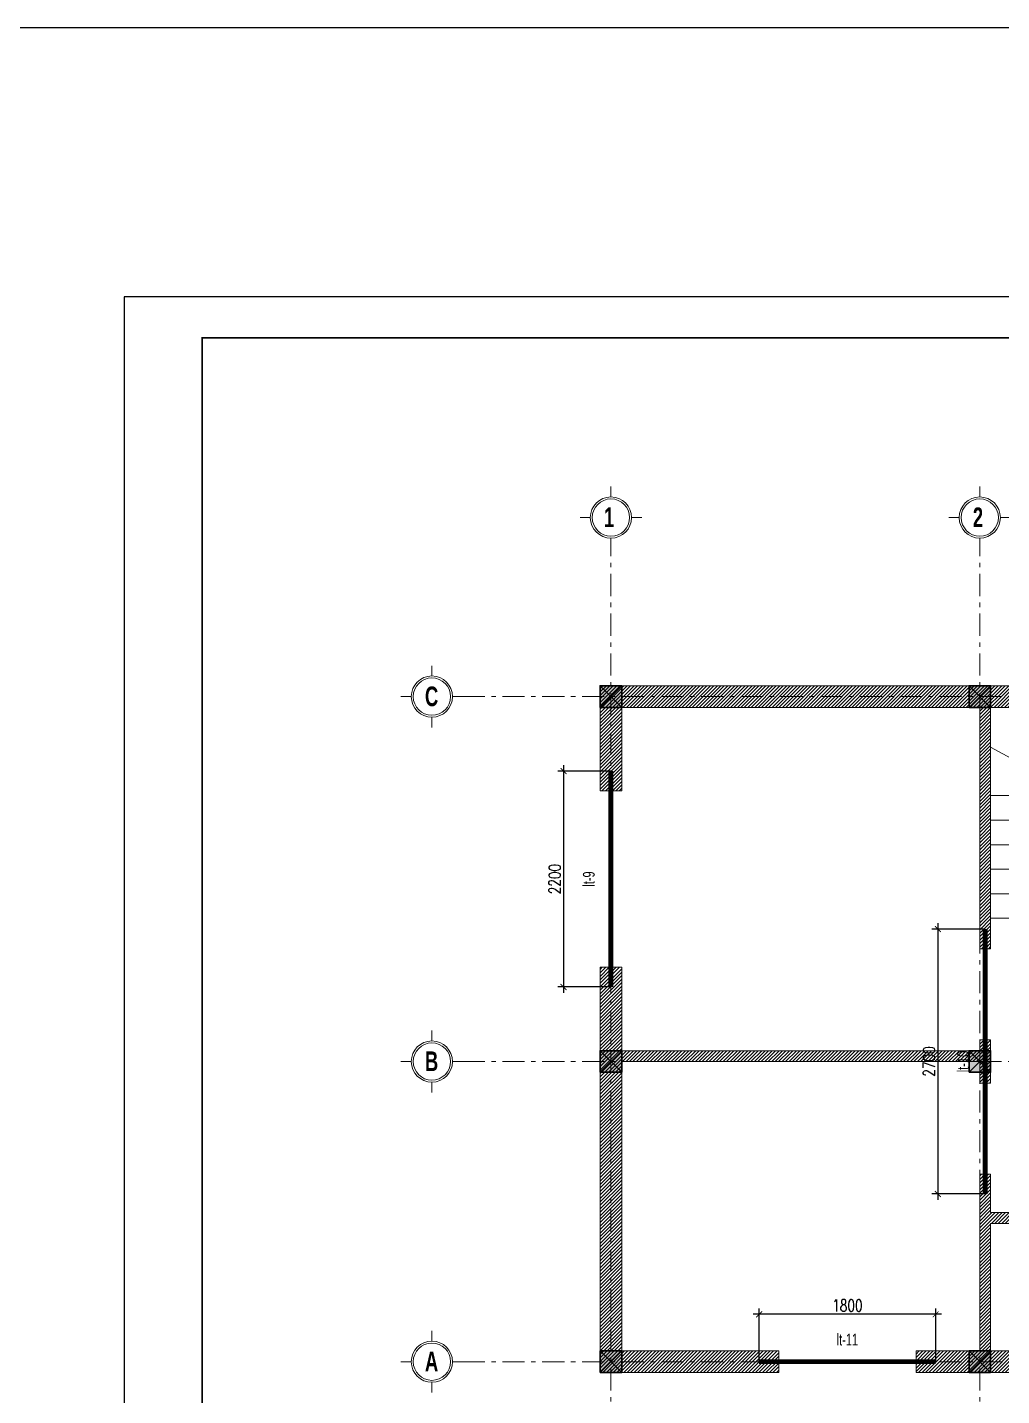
# Model space of a CAD drawing. Extents: x -1855204 to -1466800, y -1308584 to -996495.
# Drawn here: x -1817390 to -1807459, y -1283831 to -1269883 of the extents above; entities that cross this region are included whole.
import ezdxf

# ---------------------------------------------------------------- set-up
doc = ezdxf.new("R2010")
doc.units = 0
doc.header["$LTSCALE"] = 150
doc.header["$PDMODE"] = 35
doc.linetypes.add('_Tim', pattern=[9, 5, -1.5, 1, -1.5])
doc.layers.get('0').update_dxf_attribs({"lineweight": 18})
doc.layers.get('Defpoints').update_dxf_attribs({"lineweight": 18})
for name, color, linetype, lineweight in [('05.Text', 253, 'Continuous', 18), ('06.betong', 2, 'Continuous', 35), ('11.Khung bo', 32, 'Continuous', 50), ('12.Khung', 36, 'Continuous', 25), ('KCVN-THAY', 7, 'Continuous', 25), ('LS - LANH TO', 3, 'Continuous', 35), ('LS-DIM', 251, 'Continuous', 13), ('LS-THAY', 7, 'Continuous', 20), ('LS-TRUC', 108, '_Tim', 9)]:
    doc.layers.add(name, color=color, linetype=linetype, lineweight=lineweight)
doc.layers.add('DIM', color=1, linetype='Continuous')
doc.styles.add('AVANTHB', font='')
doc.styles.add('LT', font='vnromadi.shx', dxfattribs={"width": 0.7})
doc.styles.add('vnsimpli', font='vnsimli.shx', dxfattribs={"width": 0.75})
doc.styles.get('AVANTHB').set_extended_font_data('.VnAvantH', bold=True)
doc.dimstyles.new('D-KHLT', dxfattribs={"dimtxt": 150, "dimasz": 0, "dimexe": 0, "dimexo": 0, "dimgap": 0, "dimtad": 1, "dimdec": 0, "dimlfac": 0.1, "dimzin": 0, "dimdsep": 46, "dimtxsty": 'LT', "dimblk1": 'ARCHTICK', "dimblk2": 'ARCHTICK', "dimsah": 1, "dimcen": 0, "dimsd1": 1, "dimsd2": 1, "dimclrd": 256, "dimclre": 256, "dimclrt": 60, "dimadec": 0, "dimazin": 0, "dimtfac": 0.02, "dimtdec": 0, "dimtix": 1, "dimtmove": 2, "dimatfit": 3, "dimldrblk": 'ARCHTICK', "dimfxl": 100, "dimtolj": 1, "dimtzin": 0, "dimarcsym": 0})
doc.dimstyles.new('D100(120)', dxfattribs={"dimtxt": 120, "dimasz": 60, "dimexe": 60, "dimexo": 0, "dimgap": 30, "dimtad": 1, "dimdec": 0, "dimdsep": 46, "dimtxsty": 'vnsimpli', "dimblk": 'ARCHTICK', "dimcen": 0, "dimdle": 60, "dimclrd": 256, "dimclre": 256, "dimclrt": 60, "dimadec": 0, "dimazin": 0, "dimtfac": 1, "dimtdec": 0, "dimtix": 1, "dimtmove": 0, "dimatfit": 3, "dimfxl": 1, "dimarcsym": 0})

# ---------------------------------------------------------------- blocks, each defined once
blk = doc.blocks.new('*U4')
at = {"layer": 'KCVN-THAY', "color": 140}
blk.add_lwpolyline([(214871.76, 86966.68), (215381.8, 86966.68), (215381.8, 86579.68), (214871.76, 86579.68)], close=True, dxfattribs=at)
blk = doc.blocks.new('100')
at = {"layer": '11.Khung bo', "const_width": 26.7}
blk.add_lwpolyline([(1860913, -945240), (1860913, -916940), (1896063, -916940), (1896063, -945240)], close=True, dxfattribs=at)
at = {"layer": '12.Khung', "color": 1}
blk.add_lwpolyline([(1901579, -945940), (1901579, -916240), (1859580, -916240), (1859580, -945940)], close=True, dxfattribs=at)
blk = doc.blocks.new('DANHTRUC')
for p, q in [((980383, -947347), (980383, -947137)), ((979963, -947767), (979753, -947767)), ((980803, -947767), (981013, -947767)), ((980383, -948187), (980383, -948397))]:
    blk.add_line(p, q)
for radius in [420, 380]:
    blk.add_circle((980383, -947767), radius)
blk = doc.blocks.new('q51251123')
at = {"layer": '06.betong'}
for points in [[(-2087302, -1045313.8), (-2087082, -1045313.8), (-2087082, -1045093.8), (-2087302, -1045093.8)], [(-2083542, -1045313.8), (-2083322, -1045313.8), (-2083322, -1045093.8), (-2083542, -1045093.8)], [(-2087302, -1049033.8), (-2087082, -1049033.8), (-2087082, -1048813.8), (-2087302, -1048813.8)], [(-2083542, -1049033.8), (-2083322, -1049033.8), (-2083322, -1048813.8), (-2083542, -1048813.8)], [(-2087302, -1052093.8), (-2087082, -1052093.8), (-2087082, -1051873.8), (-2087302, -1051873.8)], [(-2083542, -1052093.8), (-2083322, -1052093.8), (-2083322, -1051873.8), (-2083542, -1051873.8)]]:
    blk.add_hatch(color=251, dxfattribs=at).paths.add_polyline_path(points)
at = {"layer": 'DIM'}
for points in [[(-2087302, -1045313.8), (-2087082, -1045313.8), (-2087082, -1045093.8), (-2087302, -1045093.8)], [(-2083542, -1045313.8), (-2083322, -1045313.8), (-2083322, -1045093.8), (-2083542, -1045093.8)], [(-2087302, -1049033.8), (-2087082, -1049033.8), (-2087082, -1048813.8), (-2087302, -1048813.8)], [(-2083542, -1049033.8), (-2083322, -1049033.8), (-2083322, -1048813.8), (-2083542, -1048813.8)], [(-2087302, -1052093.8), (-2087082, -1052093.8), (-2087082, -1051873.8), (-2087302, -1051873.8)], [(-2083542, -1052093.8), (-2083322, -1052093.8), (-2083322, -1051873.8), (-2083542, -1051873.8)]]:
    blk.add_lwpolyline(points, close=True, dxfattribs=at)
at = {"layer": 'LS-TRUC', "ltscale": 0.3}
for p, q in [((-2087192, -1053493.8), (-2087192, -1043693.8)), ((-2083432, -1053493.8), (-2083432, -1043693.8)), ((-2088702, -1045203.8), (-2073602, -1045203.8)), ((-2088702, -1048923.8), (-2073602, -1048923.8)), ((-2088702, -1051983.8), (-2073602, -1051983.8))]:
    blk.add_line(p, q, dxfattribs=at)
at = {"layer": '05.Text', "xscale": 0.5, "yscale": 0.5, "zscale": 0.5}
for p in [(-2577383.7, -569495.6), (-2573623.7, -569495.6), (-2579208.7, -571320.6), (-2579208.7, -575040.6), (-2579208.7, -578100.6)]:
    blk.add_blockref('DANHTRUC', p, dxfattribs=at)
at = {"layer": '05.Text', "style": 'AVANTHB', "width": 0.7}
for s, p in [('1', (-2087262.8, -1043476.5)), ('2', (-2083502.8, -1043476.5)), ('c', (-2089087.8, -1045301.5)), ('b', (-2089087.8, -1049021.5)), ('a', (-2089087.8, -1052081.5))]:
    blk.add_text(s, height=200, dxfattribs=at).set_placement(p)
blk = doc.blocks.new('_ArchTick')
at = {"layer": 'DIM', "color": 0, "const_width": 0.15}
blk.add_lwpolyline([(-0.5, -0.5), (0.5, 0.5)], dxfattribs=at)
blk = doc.blocks.new('*D2073')
at = {"layer": 'Defpoints', "color": 0, "transparency": 16777216}
for p in [(-1811441, -1277465), (-1811924, -1279665), (-1811441, -1279665)]:
    blk.add_point(p, dxfattribs=at)
at = {"layer": 'LS-DIM', "lineweight": -2, "transparency": 16777216}
for p, q in [((-1811924, -1277405), (-1811924, -1279725)), ((-1811441, -1277465), (-1811984, -1277465)), ((-1811441, -1279665), (-1811984, -1279665))]:
    blk.add_line(p, q, dxfattribs=at)
at = {"layer": 'LS-DIM', "lineweight": -2, "transparency": 16777216, "xscale": 60, "yscale": 60, "zscale": 60}
for p, rotation in [((-1811924, -1277465), 90), ((-1811924, -1279665), 270)]:
    blk.add_blockref('_ArchTick', p, dxfattribs=dict(at, rotation=rotation))
at = {"layer": 'LS-DIM', "color": 60, "transparency": 16777216, "insert": (-1812014, -1278565), "char_height": 120, "attachment_point": 5, "rotation": 90, "style": 'vnsimpli'}
blk.add_mtext('2200', dxfattribs=at)
blk = doc.blocks.new('*D2074')
at = {"layer": 'Defpoints', "color": 0, "transparency": 16777216}
for p in [(-1811441, -1277465), (-1811606, -1279665), (-1811441, -1279665)]:
    blk.add_point(p, dxfattribs=at)
at = {"layer": 'LS-DIM', "lineweight": -2, "transparency": 16777216}
for p, q in [((-1811441, -1277465), (-1811606, -1277465)), ((-1811441, -1279665), (-1811606, -1279665))]:
    blk.add_line(p, q, dxfattribs=at)
at = {"layer": 'LS-DIM', "color": 60, "transparency": 16777216, "insert": (-1811666, -1278565), "char_height": 120, "attachment_point": 5, "rotation": 90, "style": 'LT'}
blk.add_mtext('\\A1;lt-9', dxfattribs=at)
blk = doc.blocks.new('*D2081')
at = {"layer": 'Defpoints', "color": 0, "transparency": 16777216}
for p in [(-1809931, -1283002), (-1809931, -1283485), (-1808131, -1283485)]:
    blk.add_point(p, dxfattribs=at)
at = {"layer": 'LS-DIM', "lineweight": -2, "transparency": 16777216}
for p, q in [((-1808071, -1283002), (-1809991, -1283002)), ((-1809931, -1283485), (-1809931, -1282942)), ((-1808131, -1283485), (-1808131, -1282942))]:
    blk.add_line(p, q, dxfattribs=at)
at = {"layer": 'LS-DIM', "lineweight": -2, "transparency": 16777216, "xscale": 60, "yscale": 60, "zscale": 60, "rotation": 180}
blk.add_blockref('_ArchTick', (-1809931, -1283002), dxfattribs=at)
at = {"layer": 'LS-DIM', "lineweight": -2, "transparency": 16777216, "xscale": 60, "yscale": 60, "zscale": 60}
blk.add_blockref('_ArchTick', (-1808131, -1283002), dxfattribs=at)
at = {"layer": 'LS-DIM', "color": 60, "transparency": 16777216, "insert": (-1809031, -1282912), "char_height": 120, "attachment_point": 5, "style": 'vnsimpli'}
blk.add_mtext('1800', dxfattribs=at)
blk = doc.blocks.new('*D2082')
at = {"layer": 'Defpoints', "color": 0, "transparency": 16777216}
for p in [(-1809931, -1283320), (-1809931, -1283485), (-1808131, -1283485)]:
    blk.add_point(p, dxfattribs=at)
at = {"layer": 'LS-DIM', "lineweight": -2, "transparency": 16777216}
for p, q in [((-1809931, -1283485), (-1809931, -1283320)), ((-1808131, -1283485), (-1808131, -1283320))]:
    blk.add_line(p, q, dxfattribs=at)
at = {"layer": 'LS-DIM', "color": 60, "transparency": 16777216, "insert": (-1809031, -1283260), "char_height": 120, "attachment_point": 5, "style": 'LT'}
blk.add_mtext('\\A1;lt-11', dxfattribs=at)
blk = doc.blocks.new('*D2083')
at = {"layer": 'Defpoints', "color": 0, "transparency": 16777216}
for p in [(-1807626, -1279075), (-1808109, -1281775), (-1807626, -1281775)]:
    blk.add_point(p, dxfattribs=at)
at = {"layer": 'LS-DIM', "lineweight": -2, "transparency": 16777216}
for p, q in [((-1807626, -1279075), (-1808169, -1279075)), ((-1808109, -1279015), (-1808109, -1281835)), ((-1807626, -1281775), (-1808169, -1281775))]:
    blk.add_line(p, q, dxfattribs=at)
at = {"layer": 'LS-DIM', "lineweight": -2, "transparency": 16777216, "xscale": 60, "yscale": 60, "zscale": 60}
for p, rotation in [((-1808109, -1279075), 90), ((-1808109, -1281775), 270)]:
    blk.add_blockref('_ArchTick', p, dxfattribs=dict(at, rotation=rotation))
at = {"layer": 'LS-DIM', "color": 60, "transparency": 16777216, "insert": (-1808199, -1280425), "char_height": 120, "attachment_point": 5, "rotation": 90, "style": 'vnsimpli'}
blk.add_mtext('2700', dxfattribs=at)
blk = doc.blocks.new('*D2084')
at = {"layer": 'Defpoints', "color": 0, "transparency": 16777216}
for p in [(-1807626, -1279075), (-1807791, -1281775), (-1807626, -1281775)]:
    blk.add_point(p, dxfattribs=at)
at = {"layer": 'LS-DIM', "lineweight": -2, "transparency": 16777216}
for p, q in [((-1807626, -1279075), (-1807791, -1279075)), ((-1807626, -1281775), (-1807791, -1281775))]:
    blk.add_line(p, q, dxfattribs=at)
at = {"layer": 'LS-DIM', "color": 60, "transparency": 16777216, "insert": (-1807851, -1280425), "char_height": 120, "attachment_point": 5, "rotation": 90, "style": 'LT'}
blk.add_mtext('\\A1;lt-10', dxfattribs=at)
blk = doc.blocks.new('\xad3yjrtuktyl')
at = {"layer": '06.betong'}
blk.add_hatch(color=0, dxfattribs=at).paths.add_polyline_path([(-110, -110), (110, -110), (110, 110), (-110, 110)])
at = {"layer": '06.betong', "color": 0}
for p, q in [((-110, 110), (110, -110)), ((-110, -110), (110, 110))]:
    blk.add_line(p, q, dxfattribs=at)
blk.add_lwpolyline([(-110, -110), (110, -110), (110, 110), (-110, 110)], close=True, dxfattribs=at)
blk = doc.blocks.new('124214xcz')
at = {"layer": 'LS-DIM'}
h = blk.add_hatch(dxfattribs=at)
h.set_pattern_fill('ANSI31', color=256, scale=200)
h.set_pattern_definition([(45, (-2042245.842, -1112610.012), (-17.67767, 17.67767), [])])
h.paths.add_polyline_path([(-2042026, -1105830), (-2040476, -1105830), (-2038376, -1105830), (-2038376, -1108290), (-2038266, -1108290), (-2038266, -1105830), (-2037766, -1105830), (-2035466, -1105830), (-2035466, -1108290), (-2035246, -1108290), (-2035246, -1105830), (-2032186, -1105830), (-2032186, -1106080), (-2031966, -1106080), (-2031966, -1105610), (-2037766, -1105610), (-2040476, -1105610), (-2042246, -1105610), (-2042246, -1106680), (-2042026, -1106680)])
h.paths.add_polyline_path([(-2042026, -1109440), (-2038376, -1109440), (-2038376, -1109660), (-2038266, -1109660), (-2038266, -1109330), (-2038266, -1109220), (-2038376, -1109220), (-2038376, -1109330), (-2042026, -1109330), (-2042026, -1108480), (-2042246, -1108480), (-2042246, -1111250), (-2042246, -1112610), (-2040426, -1112610), (-2040426, -1112390), (-2042026, -1112390), (-2042026, -1111250)])
h.paths.add_polyline_path([(-2038376, -1112390), (-2039026, -1112390), (-2039026, -1112610), (-2037266, -1112610), (-2037266, -1112390), (-2038266, -1112390), (-2038266, -1111090), (-2036376, -1111090), (-2036376, -1110980), (-2038266, -1110980), (-2038266, -1110590), (-2038376, -1110590)])
h.paths.add_polyline_path([(-2034956, -1112610), (-2034956, -1112390), (-2035356, -1112390), (-2035356, -1110590), (-2035466, -1110590), (-2035466, -1110980), (-2035576, -1110980), (-2035576, -1111090), (-2035466, -1111090), (-2035466, -1112390), (-2036666, -1112390), (-2036666, -1112610)])
h.paths.add_polyline_path([(-2033756, -1112390), (-2033756, -1112610), (-2030246, -1112610), (-2029946, -1112610), (-2029946, -1112390), (-2030246, -1112390), (-2030246, -1111390), (-2030136, -1111390), (-2030136, -1110990), (-2030466, -1110990), (-2030466, -1112390)])
h.paths.add_polyline_path([(-2031966, -1109330), (-2031966, -1109080), (-2032186, -1109080), (-2032186, -1109330), (-2035246, -1109330), (-2035246, -1109220), (-2035466, -1109220), (-2035466, -1109330), (-2035466, -1109660), (-2035356, -1109660), (-2035356, -1109440), (-2032186, -1109440), (-2032186, -1109550), (-2030466, -1109550), (-2030246, -1109550), (-2030246, -1109330), (-2031246, -1109330)])
for p, q in [((-2040476, -1105830), (-2042026, -1105830)), ((-2042026, -1105830), (-2042026, -1106680)), ((-2038376, -1105830), (-2040476, -1105830)), ((-2038376, -1108290), (-2038376, -1105830)), ((-2037766, -1105830), (-2038266, -1105830)), ((-2038266, -1108290), (-2038266, -1105830)), ((-2037366, -1106730), (-2038266, -1106235)), ((-2042026, -1106680), (-2042246, -1106680)), ((-2037366, -1106730), (-2038266, -1106730)), ((-2037366, -1106980), (-2038266, -1106980)), ((-2037366, -1107230), (-2038266, -1107230)), ((-2037366, -1107480), (-2038266, -1107480)), ((-2037366, -1107730), (-2038266, -1107730)), ((-2037366, -1107730), (-2038266, -1107730)), ((-2037366, -1107980), (-2038266, -1107980)), ((-2038376, -1108290), (-2038266, -1108290)), ((-2042026, -1108480), (-2042246, -1108480)), ((-2042026, -1108480), (-2042026, -1109330)), ((-2038376, -1109220), (-2038266, -1109220)), ((-2042026, -1109330), (-2038376, -1109330)), ((-2038266, -1109330), (-2038266, -1109660)), ((-2042026, -1109440), (-2042026, -1111250)), ((-2042026, -1109440), (-2038376, -1109440)), ((-2038376, -1109440), (-2038376, -1109660)), ((-2038266, -1109660), (-2038376, -1109660)), ((-2038376, -1110590), (-2038376, -1112390)), ((-2038266, -1110590), (-2038376, -1110590)), ((-2038266, -1110590), (-2038266, -1110980)), ((-2038266, -1110980), (-2036376, -1110980)), ((-2038266, -1111090), (-2038266, -1112390)), ((-2038266, -1111090), (-2036376, -1111090)), ((-2042026, -1111250), (-2042026, -1112390)), ((-2042026, -1112390), (-2040426, -1112390)), ((-2040426, -1112390), (-2040426, -1112610)), ((-2039026, -1112390), (-2038376, -1112390)), ((-2039026, -1112390), (-2039026, -1112610)), ((-2038266, -1112390), (-2037266, -1112390))]:
    blk.add_line(p, q, dxfattribs=at)
for points in [[(-2040476, -1105610), (-2042246, -1105610), (-2042246, -1106680)], [(-2037766, -1105610), (-2040476, -1105610)], [(-2042246, -1108480), (-2042246, -1111250)], [(-2038376, -1109330), (-2038376, -1109220), (-2038266, -1109220), (-2038266, -1109330)], [(-2042246, -1111250), (-2042246, -1112610), (-2040426, -1112610)], [(-2039026, -1112610), (-2037266, -1112610)]]:
    blk.add_lwpolyline(points, dxfattribs=at)
for p in [(-2042136, -1105720), (-2038376, -1105720), (-2042136, -1109440), (-2038376, -1109440), (-2042136, -1112500), (-2038376, -1112500)]:
    blk.add_blockref('\xad3yjrtuktyl', p, dxfattribs=at)

msp = doc.modelspace()

# ---------------------------------------------------------------- linework, layer by layer
at = {"layer": 'LS - LANH TO', "linetype": 'Continuous', "const_width": 50}
for points in [[(-1811441.3, -1279664.7), (-1811441.3, -1277464.7)], [(-1807626.3, -1281774.7), (-1807626.3, -1279074.7)], [(-1809931.3, -1283484.7), (-1808131.3, -1283484.7)]]:
    msp.add_lwpolyline(points, dxfattribs=at)
at = {"layer": 'LS-THAY', "color": 140}
for points in [[(-1855203.4, -1231183.1), (-1466800.3, -1231182.6), (-1466800.3, -1269883.3), (-1855203.4, -1269883.3)], [(-1855203.1, -1269883.3), (-1466800.1, -1269882.8), (-1466800.1, -1308583.6), (-1855203.1, -1308583.6)]]:
    msp.add_lwpolyline(points, close=True, dxfattribs=at)

# ---------------------------------------------------------------- block references
at = {"layer": '05.Text', "xscale": 0.5948727274080738, "yscale": 0.5948727274080738, "zscale": 0.5948727274080738}
msp.add_blockref('100', (-2922615.1, -727585.3), dxfattribs=at)
at = {"layer": '05.Text'}
msp.add_blockref('124214xcz', (230694.5, -170984.7), dxfattribs=at)
at = {"layer": 'Defpoints', "xscale": 60, "yscale": 60, "zscale": 60}
msp.add_blockref('*U4', (-14711282.3, -6487884), dxfattribs=at)
at = {"layer": 'LS-DIM'}
msp.add_blockref('q51251123', (275750.7, -231500.9), dxfattribs=at)

# ---------------------------------------------------------------- dimensions: what is measured, and where the dimension line sits
for base, p1, p2, picture, middle in [((-1811924.3, -1279664.7), (-1811441.3, -1277464.7), (-1811441.3, -1279664.7), '*D2073', (-1812014.3, -1278564.7)), ((-1808109.3, -1281774.7), (-1807626.3, -1279074.7), (-1807626.3, -1281774.7), '*D2083', (-1808199.3, -1280424.7))]:
    dim = msp.add_linear_dim(base=base, p1=p1, p2=p2, angle=90, dimstyle='D100(120)', dxfattribs=at)
    dim.commit()
    dim.dimension.update_dxf_attribs({"geometry": picture, "text_midpoint": middle})
for base, p1, p2, text, picture, middle in [((-1811605.7, -1279664.7), (-1811441.3, -1277464.7), (-1811441.3, -1279664.7), 'lt-9', '*D2074', (-1811665.7, -1278564.7)), ((-1807790.7, -1281774.7), (-1807626.3, -1279074.7), (-1807626.3, -1281774.7), 'lt-10', '*D2084', (-1807850.7, -1280424.7))]:
    dim = msp.add_linear_dim(base=base, p1=p1, p2=p2, angle=90, text=text, dimstyle='D-KHLT', override={"dimtxt": 120}, dxfattribs=at)
    dim.commit()
    dim.dimension.update_dxf_attribs({"geometry": picture, "text_midpoint": middle})
dim = msp.add_linear_dim(base=(-1809931.3, -1283001.8), p1=(-1808131.3, -1283484.7), p2=(-1809931.3, -1283484.7), dimstyle='D100(120)', dxfattribs=at)
dim.commit()
dim.dimension.update_dxf_attribs({"geometry": '*D2081', "text_midpoint": (-1809031.3, -1282911.8)})
dim = msp.add_linear_dim(base=(-1809931.3, -1283320.4), p1=(-1808131.3, -1283484.7), p2=(-1809931.3, -1283484.7), text='lt-11', dimstyle='D-KHLT', override={"dimtxt": 120}, dxfattribs=at)
dim.commit()
dim.dimension.update_dxf_attribs({"geometry": '*D2082', "text_midpoint": (-1809031.3, -1283260.4)})

doc.saveas('drawing.dxf')
